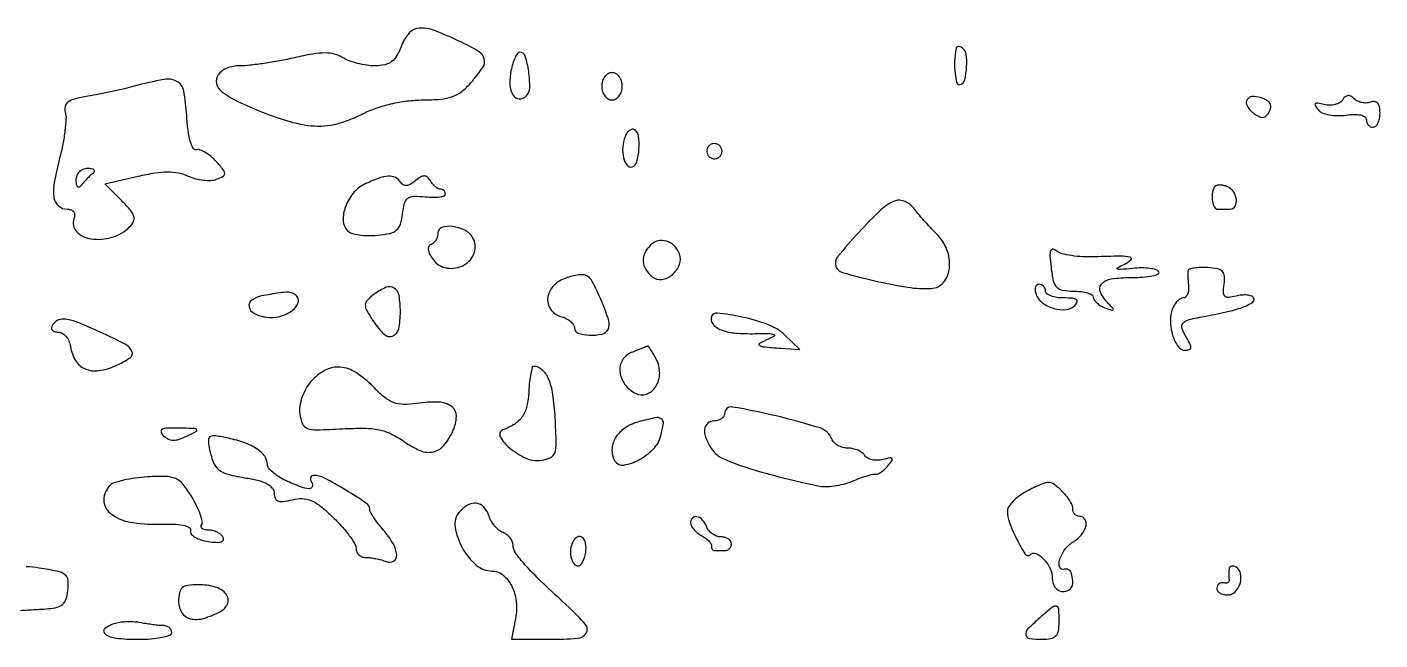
# Model space of a CAD drawing. Extents: x 0 to 5034, y 0 to 2560.
# Drawn here: x 1176.8 to 1375, y -0.1 to 89.7 of the extents above; entities that cross this region are included whole.
import ezdxf

# ---------------------------------------------------------------- set-up
doc = ezdxf.new("R2010")
doc.units = 0

msp = doc.modelspace()

# ---------------------------------------------------------------- linework, layer by layer
for points in [[(1557.115, 263.193366, 0.000016), (1618.338811, 262.493314, 0.000014), (1679.769463, 261.794626, 0.006046)], [(758.5, 263.189695, -0.00005), (959.629134, 263.186606, -0.002021), (1003.377606, 263.004753, -0.002765), (1026.414405, 262.688457, -0.485313), (1027.705651, 260.982409, 0.137934), (1027.736152, 259.321269, 0.089805), (1028.61341, 257.601206, 0.107886), (1029.893072, 256.512159, 0.267021), (1031.08062, 256.549826, 0.135733), (1031.434416, 256.931581, 0.043901), (1031.729932, 257.650825, 0.040038), (1031.932177, 258.546557, 0.035522), (1032, 259.5, -0.03537), (1032.067517, 260.453259, -0.039936), (1032.268871, 261.348435, -0.043782), (1032.563055, 262.066999, -0.136113), (1032.915304, 262.447655, -0.138132), (1034.427721, 262.880997, -0.000304), (1058.418359, 262.974838, -0.000929), (1096.805013, 263.030373, -0.000084), (1192.5, 262.974921, 0.000516), (1316.795999, 263.01022, 0.001331), (1406.547551, 263.367364, 0.000323)], [(1175.837396, 4.226634, -0.006361), (1178, 4.356305, 0.015366), (1180.600259, 4.559269, 0.105388), (1181.812306, 4.959085, 0.173285), (1182.45928, 5.728755, 0.059801), (1182.804675, 7.162614, 0.057268), (1182.808393, 8.64352, 0.202333), (1182.3528, 9.455764, 0.114875), (1181.257049, 9.960416, 0.0135), (1178.592753, 10.43382, 0.024238), (1176.687363, 10.625734, 0.026325)]]:
    msp.add_lwpolyline(points, format="xyb")
for points in [[(1231.679581, 86.962068, -0.039855), (1230.988125, 85.495579, -0.100968), (1230.213467, 84.615036, -0.109907), (1229.199343, 84.151047, -0.052589), (1227.767194, 84, -0.035926), (1226.55778, 84.087011, -0.026102), (1225.233811, 84.349655, -0.026553), (1223.997431, 84.733629, -0.051053), (1223.066865, 85.190315, 0.076826), (1221.865443, 85.705216, 0.062969), (1220.478123, 85.880629, 0.042759), (1218.653415, 85.724297, 0.013981), (1216.004144, 85.190315, -0.010433), (1213.823279, 84.734617, -0.009233), (1211.534796, 84.349655, -0.009313), (1209.460618, 84.079399, -0.027742), (1208.030699, 84, 0.087977), (1206.101015, 83.657818, 0.149308), (1204.803717, 82.676861, 0.217242), (1204.549228, 81.41564, 0.175107), (1205.309441, 80.243655, 0.04958), (1207.693564, 78.78328, 0.019167), (1211.248927, 77.228779, 0.019357), (1214.977259, 75.930276, 0.040798), (1217.968894, 75.277347, 0.041923), (1219.874236, 75.182888, 0.042358), (1221.761895, 75.40845, 0.039257), (1223.707244, 75.972202, 0.027808), (1225.787343, 76.891511, -0.033871), (1227.816651, 77.759141, -0.026506), (1230.117106, 78.428904, -0.026281), (1232.500579, 78.857117, -0.031314), (1234.779826, 79, 0.021645), (1237.374809, 79.11239, 0.063993), (1239.114551, 79.491174, 0.07981), (1240.480337, 80.239919, 0.048624), (1241.819665, 81.507606, 0.027908), (1243.542354, 83.727729, 0.210157), (1243.787336, 85.002834, 0.202694), (1243.015945, 86.073269, 0.025836), (1240.462758, 87.450648, 0.017782), (1236.469978, 89.174209, 0.107288), (1234.253435, 89.527795, 0.201044), (1232.796303, 88.819659, 0.090422)], [(1247.693503, 83.25, 0.061996), (1247.551136, 81.21777, 0.122717), (1248.022899, 79.682396, 0.248924), (1248.907073, 79.151741, 0.216382), (1249.923074, 79.55, 0.190006), (1250.442089, 80.793197, 0.040547), (1250.296377, 83.175129, 0.03972), (1249.791419, 85.416971, 0.328577), (1249, 86, 0.245018), (1248.669278, 85.827583, 0.041558), (1248.299893, 85.192188, 0.03721), (1247.95606, 84.303431, 0.025249)], [(1312.9, 86.559017, 0.033233), (1312.690446, 84.671547, 0.038466), (1312.749683, 82.864242, 0.043036), (1313.018348, 81.50882, 0.412385), (1313.484527, 81.25, 0.26794), (1314.163613, 81.947864, 0.048083), (1314.449591, 83.813688, 0.04802), (1314.372963, 85.729844, 0.223957), (1313.786222, 86.632122, 0.056924), (1313.477858, 86.777237, 0.102463), (1313.201578, 86.811086, 0.149976), (1313.002191, 86.73144, 0.18094)], [(1192.5, 81.007929, -0.008721), (1191.080135, 80.65022, -0.004307), (1189.264992, 80.242906, -0.004272), (1187.373733, 79.852466, -0.006227), (1185.699973, 79.543419, 0.019817), (1183.80563, 79.14013, 0.092445), (1182.797078, 78.672996, 0.181896), (1182.375345, 78.046948, 0.130377), (1182.397775, 77.195302, -0.084469), (1182.510911, 76.233442, -0.017473), (1182.363306, 74.529245, -0.0179), (1182.047897, 72.538558, -0.016027), (1181.581356, 70.5, 0.019576), (1180.783333, 66.895627, 0.082342), (1180.751458, 64.686787, 0.17968), (1181.419445, 63.479728, 0.179331), (1182.713978, 63, -0.090813), (1183.276003, 62.897072, -0.156242), (1183.644929, 62.603443, -0.153443), (1183.77858, 62.145679, -0.086708), (1183.66643, 61.573113, 0.293373), (1184.048144, 59.731012, 0.16476), (1186.165379, 58.657783, 0.10802), (1189.279799, 58.884407, 0.125034), (1191.829889, 60.401317, 0.085869), (1192.398623, 61.208021, 0.185436), (1192.455442, 61.953649, 0.105313), (1191.972899, 62.835884, 0.018763), (1190.687024, 64.222067), (1188.205218, 66.703873), (1193.097031, 67.833039, -0.017476), (1195.544965, 68.308663, -0.038692), (1197.439794, 68.45983, -0.049518), (1199.008542, 68.307672, -0.058035), (1200.430652, 67.849643, 0.042638), (1201.490471, 67.471998, 0.036618), (1202.654522, 67.255512, 0.038271), (1203.746359, 67.21819, 0.081196), (1204.57235, 67.38939, 0.034383), (1205.526729, 67.833048, 0.278978), (1205.757479, 68.233467, 0.167778), (1205.558817, 68.771361, 0.012329), (1204.51705, 69.981159, 0.034503), (1203.761966, 70.707872, 0.039395), (1202.945238, 71.289125, 0.043156), (1202.185775, 71.659289, 0.138659), (1201.630931, 71.71031, -0.325972), (1201.14057, 71.944984, -0.054341), (1200.72346, 72.972429, -0.038134), (1200.395629, 74.582765, -0.016775), (1200.19774, 76.75, 0.032047), (1199.760583, 80.327871, 0.223591), (1198.756482, 81.717832, 0.17538), (1196.876157, 82.017462, 0.01876)], [(1261, 81, 0.072314), (1261.111864, 80.230589, 0.08892), (1261.4375, 79.583333, 0.10214), (1261.924246, 79.153209, 0.130775), (1262.5, 79, 0.130775), (1263.075754, 79.153209, 0.10214), (1263.5625, 79.583333, 0.08892), (1263.888136, 80.230589, 0.072314), (1264, 81, 0.072314), (1263.888136, 81.769411, 0.08892), (1263.5625, 82.416667, 0.10214), (1263.075754, 82.846791, 0.130775), (1262.5, 83, 0.130775), (1261.924246, 82.846791, 0.10214), (1261.4375, 82.416667, 0.08892), (1261.111864, 81.769411, 0.072314)], [(1355.543035, 79.069633, 0.269367), (1355.518775, 78.182228, 0.091316), (1356.363406, 77.139964, 0.093781), (1357.508009, 76.483672, 0.287284), (1358.342009, 76.675343, 0.047878), (1358.593848, 76.980654, 0.0376), (1358.806715, 77.353412, 0.03875), (1358.95262, 77.733824, 0.072321), (1359, 78.059678, 0.243814), (1358.616725, 78.798952, 0.082678), (1357.491654, 79.341344, 0.08299), (1356.254949, 79.488758, 0.247437)], [(1369.500009, 79.000014, -0.123087), (1369.077833, 78.588773, -0.070857), (1368.416329, 78.320055, -0.063808), (1367.627516, 78.227391, -0.061395), (1366.82999, 78.334208, 0.017061), (1365.874931, 78.549443, 0.222045), (1365.531195, 78.461871, 0.37773), (1365.487512, 78.194608, 0.033116), (1365.923869, 77.591733, 0.119704), (1366.541461, 77.132102, 0.05129), (1367.530703, 76.827142, 0.045718), (1368.725835, 76.700986, 0.039902), (1369.981019, 76.783906, -0.029437), (1371.214658, 76.891344, -0.061711), (1372.171668, 76.799909, -0.097961), (1372.781671, 76.532011, -0.245162), (1373, 76.113499, 0.088589), (1373.075922, 75.688356, 0.094861), (1373.29375, 75.32709, 0.099969), (1373.618508, 75.085409, 0.110572), (1374, 75, 0.199288), (1374.382074, 75.158584, 0.085412), (1374.70625, 75.618928, 0.065407), (1374.926457, 76.300497, 0.0455), (1375, 77.106989, 0.046743), (1374.917095, 77.991866, 0.133539), (1374.649228, 78.543093, 0.192892), (1374.210783, 78.766826, 0.114787), (1373.621855, 78.685134, -0.079445), (1373.019686, 78.558138, -0.062025), (1372.35215, 78.608028, -0.062547), (1371.723203, 78.818846, -0.084461), (1371.234723, 79.165277, 0.067658), (1370.74543, 79.537461, 0.153734), (1370.29592, 79.633317, 0.158638), (1369.882134, 79.453652, 0.073364)], [(1264.408364, 73.621795, 0.074737), (1264.068905, 72.08364, 0.074111), (1264.19505, 70.509012, 0.10541), (1264.701349, 69.427781, 0.319274), (1265.434527, 69.197179, 0.253484), (1266.139236, 69.937253, 0.050328), (1266.448009, 71.804899, 0.050234), (1266.376955, 73.718774, 0.223549), (1265.779159, 74.636487, 0.182911), (1265.431608, 74.70396, 0.117319), (1265.049258, 74.540661, 0.086287), (1264.687887, 74.161542, 0.055778)], [(1276.552786, 72.08541, 0.099038), (1276.401684, 71.679226, 0.097945), (1276.417584, 71.244476, 0.097945), (1276.597789, 70.848514, 0.099038), (1276.91459, 70.552786, 0.099038), (1277.320774, 70.401684, 0.097945), (1277.755524, 70.417584, 0.097945), (1278.151486, 70.597789, 0.099038), (1278.447214, 70.91459, 0.099038), (1278.598316, 71.320774, 0.097945), (1278.582416, 71.755524, 0.097945), (1278.402211, 72.151486, 0.099038), (1278.08541, 72.447214, 0.099038), (1277.679226, 72.598316, 0.097945), (1277.244476, 72.582416, 0.097945), (1276.848514, 72.402211, 0.099038)], [(1186.4283, 68.25, 0.019542), (1186.02775, 67.890763, 0.01106), (1185.569889, 67.426563, 0.011028), (1185.128314, 66.937434, 0.017789), (1184.776946, 66.5, -0.111066), (1184.485745, 66.250498, -0.327207), (1184.239691, 66.28649, -0.159858), (1184.068396, 66.618706, -0.037587), (1184.015313, 67.25, -0.092982), (1184.13542, 67.922707, -0.098893), (1184.490372, 68.489797, -0.101386), (1185.027441, 68.867015, -0.102919), (1185.666667, 69, -0.043317), (1186.247958, 68.949546, -0.152297), (1186.577897, 68.779687, -0.297449), (1186.631514, 68.533999, -0.129577)], [(1226.208273, 66.627216, 0.107329), (1224.566734, 65.324142, 0.084534), (1223.441345, 63.346401, 0.094784), (1223.114595, 61.317335, 0.191298), (1223.746058, 59.853942, 0.123845), (1224.355138, 59.4897, 0.034792), (1225.444084, 59.242791, 0.032809), (1226.756691, 59.127218, 0.029392), (1228.122842, 59.177158, 0.029689), (1229.950959, 59.462185, 0.123053), (1230.945026, 59.953339, 0.14346), (1231.508429, 60.809461, 0.045768), (1231.822956, 62.317714, -0.034951), (1232.112331, 63.872688, -0.170651), (1232.604246, 64.604351, -0.158569), (1233.468588, 64.896862, -0.029087), (1235.174827, 64.817714, 0.02286), (1236.328956, 64.749773, 0.03995), (1237.284073, 64.813641, 0.051998), (1237.940794, 64.9817, 0.35131), (1238.10187, 65.25, 0.083689), (1238.014658, 65.52996, 0.09279), (1237.842454, 65.754598, 0.10032), (1237.613063, 65.88954, 0.116729), (1237.361803, 65.91459, -0.158288), (1237.062161, 65.969404, -0.049919), (1236.680311, 66.227657, -0.044162), (1236.285704, 66.620122, -0.036586), (1235.938019, 67.100288, 0.063523), (1235.471949, 67.676106, 0.189019), (1235.010784, 67.865585, 0.145129), (1234.459069, 67.711686, 0.033124), (1233.665243, 67.13714, -0.041672), (1232.96419, 66.647756, -0.11029), (1232.384433, 66.464316, -0.158582), (1231.91185, 66.573869, -0.119282), (1231.530011, 66.951442, 0.145906), (1230.771938, 67.626386, 0.125283), (1229.719468, 67.827072, 0.075079), (1228.254113, 67.51363, 0.024133)], [(1350.717159, 66.206326, 0.086915), (1350.436378, 65.241242, 0.06871), (1350.466292, 64.15273, 0.082311), (1350.75971, 63.2931, 0.276116), (1351.25, 63), (1352.073437, 63), (1353, 63, 0.262818), (1353.759127, 63.428632, 0.172067), (1353.965836, 64.438119, 0.123597), (1353.488236, 65.617515, 0.14441), (1352.532025, 66.349337, 0.047559), (1351.944687, 66.512748, 0.063824), (1351.393368, 66.539695, 0.079797), (1350.959212, 66.434419, 0.181228)], [(1304.016868, 64.223922, 0.101698), (1301.900387, 62.910377, 0.018265), (1298.631379, 59.58016, 0.012674), (1295.535065, 56.008654, 0.258182), (1295.282995, 54.651014, 0.249255), (1296.255746, 53.725554, 0.010632), (1300.999361, 52.510916, 0.018343), (1305.82871, 51.568472, 0.051656), (1309.260332, 51.387031, 0.209308), (1311.053108, 52.282095, 0.150796), (1311.92626, 54.372046, 0.116458), (1311.561276, 57.049888, 0.105818), (1310.034267, 59.389848, -0.008801), (1309.132269, 60.317392, -0.006764), (1308.179307, 61.360414, -0.006845), (1307.314471, 62.36032, -0.016131), (1306.70435, 63.134966, 0.069862), (1306.132991, 63.719056, 0.06809), (1305.418108, 64.129271, 0.073411), (1304.673969, 64.310127, 0.111612)], [(1237, 59.525916, -0.070589), (1236.922618, 58.980529, -0.066034), (1236.696083, 58.46464, -0.070285), (1236.360915, 58.0552, -0.106077), (1235.965389, 57.821796, 0.197491), (1235.639502, 57.540714, 0.155211), (1235.56398, 57.07615, 0.087457), (1235.78112, 56.423711, 0.033918), (1236.291585, 55.615912, 0.19846), (1238.322996, 54.377155, 0.168272), (1240.814238, 54.824449, 0.185637), (1242.336507, 56.659035, 0.223384), (1242.083985, 58.86411, 0.139433), (1240.926054, 59.921705, 0.083598), (1239.131675, 60.469415, 0.109577), (1237.590078, 60.332105, 0.326867)], [(1268.121855, 57.721855, 0.083705), (1267.297748, 56.563527, 0.128203), (1267.058677, 55.36159, 0.126121), (1267.436084, 54.181736, 0.079559), (1268.394054, 53.087927, 0.215594), (1269.788594, 52.704923, 0.136911), (1271.346404, 53.41707, 0.127568), (1272.383375, 54.881581, 0.184233), (1272.380192, 56.45162, 0.104846), (1271.61131, 57.637209, 0.124802), (1270.469553, 58.318839, 0.135693), (1269.215018, 58.344124, 0.13476)], [(1326.815921, 54.451052, 0.025384), (1327.142118, 52.515688, 0.136923), (1327.639299, 51.583318, 0.16327), (1328.498908, 51.13024, 0.040369), (1330.109406, 51, -0.029265), (1331.216884, 50.935124, -0.045684), (1332.150888, 50.737678, -0.057536), (1332.802892, 50.450739, -0.266362), (1333, 50.106989, 0.155169), (1333.124017, 49.716991, 0.056865), (1333.514062, 49.280593, 0.049497), (1334.080379, 48.868632, 0.041581), (1334.75, 48.547743, 0.008433), (1335.692067, 48.20717, 0.309425), (1335.902023, 48.265306, 0.377046), (1335.89798, 48.461353, 0.009992), (1335.25, 49.140754, -0.078916), (1334.045207, 50.813423, -0.302636), (1334.192506, 52.024387, -0.182701), (1335.598679, 52.793663, -0.034808), (1338.559017, 53, 0.017257), (1340.272233, 53.059148, 0.033558), (1341.627545, 53.244773, 0.047134), (1342.499106, 53.511901, 0.46249), (1342.603045, 53.833269, 0.189503), (1342.199887, 54.135107, 0.034896), (1341.271714, 54.321643, 0.033117), (1340.093056, 54.395235, 0.024818), (1338.794028, 54.325697, -0.004553), (1336.995436, 54.15613, -0.129922), (1336.540024, 54.235947, -0.614847), (1336.532994, 54.429182, -0.016597), (1337.5, 54.922143, 0.068473), (1338.505799, 55.573921, 0.606713), (1338.412433, 55.969818, 0.067243), (1337.027521, 56.128707, 0.004946), (1333.197369, 56.013972, -0.022822), (1331.45919, 56.024049, -0.02555), (1329.794136, 56.195357, -0.026044), (1328.406924, 56.484786, -0.10917), (1327.653884, 56.872287, 0.119922), (1327.093794, 57.145625, 0.380097), (1326.759346, 56.958044, 0.10065), (1326.655932, 56.182509, 0.01204)], [(1346.884846, 54.033022, 0.050991), (1346.850419, 53.723804, 0.009127), (1346.855809, 53.142513, 0.009774), (1346.888004, 52.459076, 0.008689), (1346.947704, 51.75, -0.052514), (1346.945321, 51.080307, -0.077598), (1346.792639, 50.514063, -0.103389), (1346.520276, 50.136008, -0.187255), (1346.169847, 50, 0.137054), (1345.759611, 49.885398, 0.061614), (1345.316723, 49.536033, 0.05436), (1344.910615, 49.024711, 0.049088), (1344.607881, 48.420537, 0.097588), (1344.290393, 46.59127, 0.068683), (1344.623721, 44.523959, 0.077717), (1345.42107, 42.882284, 0.245654), (1346.470966, 42.333333, 0.079621), (1347.062663, 42.428157, 0.290221), (1347.293363, 42.708785, 0.149286), (1347.205206, 43.212546, 0.022159), (1346.692244, 44.121188, -0.049337), (1346.005656, 45.508191, -0.275687), (1346.14569, 46.291279, -0.155227), (1347.028146, 46.829694, -0.015182), (1349.5, 47.355206, 0.011561), (1352.859255, 48.043999, 0.03475), (1355.097846, 48.723822, 0.060386), (1356.355525, 49.386486, 0.399069), (1356.487757, 50.01981, 0.174587), (1356.153041, 50.285826, 0.057612), (1355.529271, 50.419265, 0.049164), (1354.746781, 50.417232, 0.038752), (1353.912557, 50.266882, -0.038751), (1352.822813, 50.070479, -0.22518), (1352.287484, 50.261122, -0.203902), (1352.064525, 50.81385, -0.03171), (1352.163553, 52.01481, 0.050466), (1352.217292, 53.212898, 0.183927), (1351.912376, 53.896036, 0.153769), (1351.186873, 54.275633, 0.032521), (1349.75, 54.43707, 0.018345), (1348.687815, 54.447882, 0.028405), (1347.773986, 54.371582, 0.02747), (1347.078721, 54.234243, 0.284329)], [(1227.672504, 50.549238, 0.034233), (1226.638628, 49.649239, 0.191907), (1226.35393, 48.988562, 0.137831), (1226.555409, 48.187035, 0.01496), (1227.561712, 46.54616, 0.056333), (1229.106149, 44.684707, 0.287365), (1230.364186, 44.421805, 0.260328), (1231.246408, 45.452768, 0.049655), (1231.5, 48, 0.042817), (1231.298623, 50.347268, 0.205853), (1230.58275, 51.446627, 0.252531), (1229.410784, 51.555752, 0.06157)], [(1255.25, 52.709346, 0.120921), (1253.689838, 51.487356, 0.156147), (1253.059496, 49.791595, 0.18115), (1253.565142, 48.225566, 0.162479), (1255, 47.289749, -0.051386), (1255.765005, 47.003144, -0.06014), (1256.4125, 46.577745, -0.070068), (1256.85276, 46.085274, -0.14847), (1257, 45.600347, 0.324057), (1257.535713, 44.860576, 0.068164), (1259.201883, 44.55538, 0.063209), (1260.99713, 44.701481, 0.218412), (1261.911745, 45.378937, 0.207139), (1262.032957, 46.655037, 0.020869), (1260.945388, 49.584055, 0.021661), (1259.613097, 52.409771, 0.184299), (1258.57969, 53.320526, 0.102814), (1258.012535, 53.407972, 0.032413), (1257.156221, 53.307557, 0.030827), (1256.190662, 53.068024, 0.02975)], [(1324.623766, 50.538067, 0.143006), (1325.574004, 49.289369, 0.089086), (1327.235525, 48.469244, 0.092848), (1329.013475, 48.298671, 0.175746), (1330.300663, 48.900663, 0.098221), (1330.638045, 49.405008, 0.354511), (1330.535994, 49.75, 0.132369), (1329.961174, 49.952433, 0.018852), (1328.7, 50, -0.035231), (1327.665881, 50.072956, -0.053511), (1326.793125, 50.29375, -0.069881), (1326.194059, 50.616555, -0.238636), (1326, 51, 0.095827), (1325.92617, 51.381687, 0.097132), (1325.715469, 51.70625, 0.098664), (1325.401, 51.923543, 0.102345), (1325.031385, 52, 0.179217), (1324.709501, 51.880798, 0.148463), (1324.512093, 51.570557, 0.102436), (1324.48001, 51.097779, 0.057565)], [(1211.192368, 50.286715, 0.103891), (1209.715633, 49.6696, 0.305594), (1209.332269, 48.694993, 0.229132), (1210.101708, 47.721567, 0.076578), (1211.88337, 47.173236, 0.094959), (1213.683529, 47.251851, 0.085463), (1215.401624, 47.985361, 0.114858), (1216.437479, 49.057761, 0.280241), (1216.429973, 50.113307, 0.136621), (1215.877258, 50.623752, 0.110699), (1215.093053, 50.827, 0.048314), (1213.788254, 50.74409, 0.007197)], [(1277, 46.96386, 0.211058), (1277.434767, 45.979772, 0.102726), (1278.641121, 45.266384, 0.06254), (1280.632364, 44.853626, 0.025295), (1283.409638, 44.773353, -0.006434), (1285.463179, 44.791457, -0.087658), (1286.196436, 44.658843, -0.604797), (1286.228965, 44.408331, -0.051453), (1285.5, 44.001316, 0.015204), (1284.110054, 43.352351, 0.551032), (1284.081871, 43.060594, 0.143964), (1284.623638, 42.848051, 0.003693), (1287.260766, 42.635266), (1290.021531, 42.433014), (1287.760766, 44.599363, 0.102442), (1285.415559, 46.069369, 0.034873), (1281.538893, 47.209401, 0.031926), (1277.882333, 47.77126, 0.440419)], [(1180.5, 46, 0.130668), (1180.385079, 45.620043, 0.189898), (1180.501044, 45.29375, 0.144696), (1180.846948, 45.073696, 0.069912), (1181.371432, 45, -0.134568), (1181.964452, 44.837453, -0.08414), (1182.517236, 44.369062, -0.073512), (1182.946943, 43.673214, -0.06478), (1183.180449, 42.852128, 0.100374), (1183.917543, 40.818779, 0.156981), (1185.315353, 39.613599, 0.136465), (1187.313969, 39.354633, 0.068688), (1189.777828, 40.061951, 0.042712), (1191.892546, 41.222973, 0.369651), (1192.162704, 42.179781, 0.167141), (1191.16105, 43.224876, 0.011985), (1187.49422, 45.002633, 0.010281), (1184.246915, 46.402063, 0.06125), (1182.468698, 46.882716, 0.139833), (1181.336862, 46.727575, 0.151937)], [(1265.327678, 41.997573, 0.163768), (1264.022272, 40.880461, 0.161057), (1263.646812, 39.193082, 0.136484), (1264.347365, 37.396062, 0.109532), (1265.928155, 36.03845, 0.211026), (1267.54344, 35.916349, 0.171603), (1268.905244, 37.018483, 0.134321), (1269.47968, 38.990441, 0.127639), (1268.987674, 41.023032, 0.009164), (1268.566586, 41.776323, 0.014729), (1268.17733, 42.400646, 0.008497), (1267.836402, 42.89477, 0.319438), (1267.714816, 42.936614, 0.021351), (1267.56256, 42.884526, 0.000615), (1266.924983, 42.634624, 0.001243), (1266.175608, 42.337686, 0.000855)], [(1218.391431, 37.75, 0.051818), (1217.641912, 36.682997, 0.044408), (1217.08181, 35.429007, 0.045859), (1216.768612, 34.147275, 0.069257), (1216.757469, 33, 0.069495), (1217.149021, 31.570478, 0.211013), (1217.870849, 30.899699, 0.090157), (1219.285955, 30.681477, 0.007499), (1223.013168, 30.83745, -0.016198), (1226.215277, 30.915689, -0.04858), (1228.389053, 30.686496, -0.062188), (1230.166092, 30.085059, -0.042078), (1232.008311, 28.994082, 0.053496), (1234.426612, 27.635388, 0.155525), (1236.312165, 27.453017, 0.168769), (1237.857495, 28.393132, 0.065679), (1239.201796, 30.543548, 0.100439), (1239.693037, 32.667206, 0.241727), (1239.014813, 34.081185, 0.157346), (1237.129408, 34.741907, 0.042284), (1233.922054, 34.550574, -0.036238), (1231.911984, 34.406291, -0.091489), (1230.475643, 34.672496, -0.083614), (1229.153035, 35.452004, -0.026858), (1227.484963, 37.015695, 0.057921), (1224.999374, 39.071747, 0.124338), (1222.660419, 39.867628, 0.144751), (1220.461886, 39.406081, 0.090357)], [(1250.310381, 36.34185, -0.040607), (1250.017025, 34.150615, -0.094448), (1249.370437, 32.632276, -0.102705), (1248.25069, 31.535191, -0.054044), (1246.5, 30.662355, 0.459029), (1246.131459, 29.670035, 0.09522), (1247.492509, 28.037436, 0.061926), (1249.866711, 26.54132, 0.139541), (1251.947824, 26.202667, 0.066522), (1253.420149, 26.576774, 0.215528), (1254.101608, 27.287244, 0.091696), (1254.324541, 28.694453, 0.007251), (1254.171653, 32.489404, 0.021995), (1253.834097, 35.896594, 0.064536), (1253.202642, 38.163853, 0.110145), (1252.262478, 39.480984, 0.179339), (1251, 39.980203, 0.348075), (1250.794299, 39.824391, 0.016325), (1250.591174, 38.915904, 0.02101), (1250.419105, 37.740056, 0.012845)], [(1279, 33.079455, -0.13778), (1278.884374, 32.667817, -0.100168), (1278.559375, 32.31709, -0.086008), (1278.073271, 32.080961, -0.070264), (1277.5, 32, 0.182407), (1276.503965, 31.624127, 0.20125), (1276.056073, 30.701419, 0.118714), (1276.314653, 29.293279, 0.053411), (1277.262103, 27.65623, 0.129256), (1278.650241, 26.528321, 0.02522), (1281.675085, 25.338286, 0.019386), (1286.144385, 24.025856, 0.006756), (1292.671095, 22.474622, 0.06005), (1293.704859, 22.371028, 0.02886), (1295.035421, 22.474733, 0.028115), (1296.428774, 22.745164, 0.03583), (1297.671095, 23.156233, -0.011126), (1298.802236, 23.593565, -0.014312), (1299.861148, 23.942192, -0.012122), (1300.752693, 24.184324, -0.10954), (1301.154088, 24.193452, 0.161851), (1301.482344, 24.234847, 0.040633), (1301.95475, 24.510108, 0.037229), (1302.471787, 24.930985, 0.030113), (1302.961239, 25.453296, 0.020531), (1303.51927, 26.184813, 0.348802), (1303.502114, 26.467554, 0.264908), (1303.19405, 26.570006, 0.014731), (1302.17001, 26.334208, -0.056909), (1301.376484, 26.220697, -0.061596), (1300.59949, 26.29446, -0.069548), (1299.954784, 26.5346, -0.131193), (1299.553842, 26.912882, 0.10017), (1299.163267, 27.329413, 0.052184), (1298.540594, 27.680659, 0.048923), (1297.799338, 27.919376, 0.053498), (1297.047972, 28, -0.067542), (1296.30828, 28.100378, -0.062567), (1295.601152, 28.394962, -0.066644), (1295.031736, 28.830346, -0.105011), (1294.698025, 29.34455, 0.229923), (1292.981023, 30.951814, 0.016709), (1286.547539, 32.711529, 0.015787), (1280.124525, 34.026974, 0.465062)], [(1266.367089, 31.851187, 0.083192), (1264.362101, 30.931053, 0.109124), (1262.982154, 29.47088, 0.129156), (1262.484958, 27.760401, 0.145914), (1262.929692, 26.11376, 0.304173), (1264.220164, 25.527131, 0.084578), (1266.429849, 26.290565, 0.072296), (1268.575899, 27.907661, 0.13291), (1269.648489, 29.79657, 0.027446), (1270.018381, 31.6471, 0.296721), (1269.712422, 32.306407, 0.1955), (1268.855741, 32.456365, 0.012853)], [(1196.767373, 29.832627, 0.082929), (1197.445942, 29.348274, 0.109136), (1198.183143, 29.17019, 0.08422), (1199.068984, 29.302648, 0.033133), (1200.217373, 29.764947, 0.008664), (1201.615545, 30.468641, 0.505637), (1201.65256, 30.71208, 0.19034), (1201.280154, 30.873593, 0.003356), (1199.05, 30.93232, 0.013015), (1197.346139, 30.921391, 0.104506), (1196.588838, 30.735506, 0.375409), (1196.434861, 30.374923, 0.118227)], [(1203.487282, 28.066037, 0.04015), (1204.061051, 25.996966, 0.135651), (1204.869128, 24.866075, 0.109406), (1206.249473, 24.177416, 0.021568), (1208.977837, 23.619535, -0.024332), (1210.786271, 23.239338, -0.063139), (1212.019485, 22.743942, -0.099807), (1212.742261, 22.126398, -0.167746), (1213, 21.379774, 0.100244), (1213.147771, 20.650123, 0.211094), (1213.560233, 20.261945, 0.121095), (1214.324031, 20.186868, 0.025723), (1215.64515, 20.447074, -0.066815), (1217.138146, 20.615706, -0.096858), (1218.431012, 20.33463, -0.069844), (1219.807653, 19.496935, -0.02092), (1221.64515, 17.859315, -0.018478), (1222.929667, 16.518791, -0.023091), (1224.014513, 15.179837, -0.022213), (1224.805126, 13.999927, -0.137337), (1225, 13.303833, 0.107966), (1225.10868, 12.806393, 0.099627), (1225.4166, 12.383001, 0.095614), (1225.876782, 12.099113, 0.090775), (1226.418213, 12, -0.032815), (1227.074909, 11.956854, -0.017107), (1227.884475, 11.821697, -0.016939), (1228.709117, 11.625558, -0.024761), (1229.418213, 11.393011, 0.221153), (1230.511992, 11.468483, 0.297633), (1230.96506, 12.321928, 0.110572), (1230.417974, 14.025252, 0.045887), (1229, 16, -0.014815), (1228.234155, 16.93777, -0.01886), (1227.5875, 17.848414, -0.017078), (1227.109329, 18.636072, -0.128565), (1227, 19.054234, 0.250764), (1226.542026, 19.909968, 0.010181), (1223.485976, 21.858655, 0.014163), (1220.402768, 23.619718, 0.123277), (1218.883823, 24, 0.117558), (1218.55159, 23.920792, 0.186164), (1218.357809, 23.70625, 0.154432), (1218.33834, 23.382374, 0.076944), (1218.5, 23, -0.220579), (1218.577591, 22.353082, -0.343022), (1218.134554, 22.053179, -0.076401), (1216.843936, 22.339518, -0.015987), (1214.707167, 23.25, -0.031954), (1213.676314, 23.811369, -0.039908), (1212.803959, 24.464032, -0.04438), (1212.190573, 25.109397, -0.167638), (1212.007802, 25.627555, 0.157818), (1211.616064, 26.809766, 0.08713), (1210.506044, 27.873156, 0.062759), (1208.714792, 28.771302, 0.032222), (1206.293976, 29.454324, 0.013983), (1204.423728, 29.799702, 0.154716), (1203.681138, 29.685686, 0.2848), (1203.379883, 29.201465, 0.048009)], [(1188.952046, 22.55, 0.194366), (1188.052584, 20.437479, 0.232463), (1188.960958, 18.499078, 0.123458), (1191.847318, 17.175053, 0.055002), (1196.047979, 16.861465, -0.014938), (1198.223501, 16.873442, -0.044752), (1199.699394, 16.704737, -0.083198), (1200.546286, 16.376968, -0.324587), (1200.756196, 15.891079, 0.233037), (1200.870064, 15.421668, 0.082691), (1201.408742, 14.958743, 0.060636), (1202.269403, 14.570487, 0.039082), (1203.337393, 14.326578, 0.022813), (1204.519689, 14.207012, 0.083722), (1205.264672, 14.290713, 0.231513), (1205.562364, 14.559247, 0.238212), (1205.528376, 14.954086, 0.087904), (1205.170816, 15.354492, 0.053321), (1204.631224, 15.692763, 0.051338), (1204.003685, 15.922429, 0.062143), (1203.381966, 16, -0.054786), (1202.843515, 16.059177, -0.118506), (1202.471579, 16.241067, -0.189269), (1202.322637, 16.509899, -0.173045), (1202.389158, 16.820653, 0.197985), (1202.472328, 17.32745, 0.029118), (1202.172359, 18.345757, 0.029158), (1201.651527, 19.56743, 0.021275), (1200.938892, 20.860087, 0.031032), (1199.664653, 22.689378, 0.119741), (1198.580639, 23.534133, 0.102565), (1197.138915, 23.855346, 0.019624), (1194.442763, 23.789434, 0.01792), (1192.635294, 23.608957, 0.021667), (1190.957662, 23.305959, 0.020916), (1189.589264, 22.936306, 0.120239)], [(1323, 21.545585, 0.036473), (1322.038573, 20.917918, 0.040651), (1321.215408, 20.17747, 0.044602), (1320.632354, 19.438263, 0.13334), (1320.435433, 18.83102, 0.101263), (1320.701655, 17.108799, 0.029594), (1321.786269, 14.642885, 0.025605), (1323.043688, 12.470716, 0.476981), (1323.731727, 12.398394, -0.310777), (1324.604653, 12.559739, -0.101023), (1325.728878, 11.755071, -0.078223), (1326.673834, 10.350101, -0.109423), (1327, 8.877555, 0.078397), (1327.113153, 8.16032, 0.090529), (1327.440625, 7.551532, 0.100781), (1327.92793, 7.144537, 0.124374), (1328.5, 7, 0.109122), (1329.355507, 7.188959, 0.179233), (1329.871517, 7.709187, 0.134889), (1330.008868, 8.568663, 0.053064), (1329.75, 9.75, 0.099038), (1329.597334, 10.017143, 0.097945), (1329.353125, 10.20625, 0.097945), (1329.055314, 10.288153, 0.099038), (1328.75, 10.25, -0.395766), (1328.093684, 10.552552, -0.174053), (1328.051383, 11.596762, -0.080695), (1328.821585, 13.131183, -0.096877), (1330, 14.232073, 0.076673), (1331.256963, 15.315297, 0.112228), (1331.932585, 16.603789, 0.208727), (1331.784819, 17.567614, 0.25724), (1331, 18, -0.106313), (1330.618459, 18.082053, -0.099376), (1330.29375, 18.314732, -0.096076), (1330.076077, 18.662416, -0.09221), (1330, 19.071429, 0.146546), (1329.676199, 20.152477, 0.043785), (1328.596394, 21.516678, 0.043263), (1327.312631, 22.659213, 0.17266), (1326.321429, 22.964565, 0.077616), (1325.858724, 22.871717, 0.012699), (1325.00692, 22.533122, 0.013717), (1324.017375, 22.07788, 0.011713)], [(1240.105192, 18.626748, 0.217049), (1239.510115, 16.436209, 0.086806), (1240.557022, 13.432679, 0.083965), (1242.606301, 10.87823, 0.183818), (1244.914441, 10, -0.173757), (1246.527867, 9.421855, -0.106181), (1247.79952, 7.820265, -0.087799), (1248.468089, 5.532754, -0.076799), (1248.35812, 3.040599), (1247.75, 0), (1253.375, 0, 0.01874), (1257.437935, 0.152336, 0.239207), (1258.703575, 0.918834, 0.327807), (1258.606099, 2.184357, 0.029218), (1256.25, 4.619859, -0.004651), (1252.138113, 8.472433, -0.018907), (1249.749466, 10.931685, -0.028179), (1248.360943, 12.660446, -0.156116), (1248.001123, 13.781385, 0.10127), (1247.891816, 14.313158, 0.066739), (1247.570887, 14.851155, 0.063302), (1247.097056, 15.313584, 0.070209), (1246.538067, 15.623766, -0.081614), (1245.933971, 15.977129, -0.045401), (1245.327725, 16.580333, -0.043753), (1244.810352, 17.321015, -0.053787), (1244.470679, 18.092381, 0.110131), (1243.731243, 19.363972, 0.177558), (1242.628735, 19.928531, 0.162045), (1241.34368, 19.668712, 0.089558)], [(1274, 17.04969, 0.128901), (1274.112112, 16.622041, 0.049983), (1274.466945, 16.117218, 0.045204), (1274.981417, 15.620437, 0.041863), (1275.5896, 15.209796, -0.031779), (1276.191549, 14.820779, -0.041126), (1276.685934, 14.38762, -0.046387), (1277.01796, 13.973996, -0.181608), (1277.0896, 13.660105, 0.07422), (1277.092944, 13.407869, 0.099025), (1277.173195, 13.193906, 0.117009), (1277.316564, 13.051622, 0.138027), (1277.5, 13), (1278.146875, 13), (1279, 13, 0.099038), (1279.381638, 13.076342, 0.097945), (1279.70625, 13.29375, 0.097945), (1279.923658, 13.618362, 0.099038), (1280, 14, 0.151099), (1279.882059, 14.381366, 0.09843), (1279.550156, 14.70625, 0.081424), (1279.05412, 14.925386, 0.063461), (1278.468615, 15, -0.088478), (1277.840167, 15.112085, -0.06652), (1277.217991, 15.440625, -0.065663), (1276.696157, 15.926585, -0.081035), (1276.361626, 16.5, 0.091931), (1275.764329, 17.474754, 0.153439), (1274.942873, 17.959587, 0.264152), (1274.288773, 17.765947, 0.193998)], [(1256.744151, 14.25, 0.086701), (1256.439791, 13.22815, 0.075606), (1256.478225, 12.111627, 0.086678), (1256.821477, 11.194859, 0.194594), (1257.400351, 10.75, 0.238951), (1257.770191, 10.8243, 0.086991), (1258.13709, 11.234375, 0.062241), (1258.446932, 11.906386, 0.039084), (1258.644076, 12.75, 0.080851), (1258.630967, 14.073, 0.184871), (1258.12875, 14.916796, 0.309739), (1257.41067, 14.965394, 0.144794)], [(1352.881579, 10.309017, 0.022289), (1352.844744, 9.944741, 0.014052), (1352.83273, 9.517336, 0.014106), (1352.844631, 9.095576, 0.025051), (1352.881579, 8.75, -0.12901), (1352.854957, 8.484671, -0.162681), (1352.700839, 8.29375, -0.133789), (1352.435117, 8.210642, -0.077171), (1352.1, 8.25, 0.11039), (1351.749164, 8.267928, 0.119228), (1351.435, 8.132812, 0.113761), (1351.206961, 7.862485, 0.093907), (1351.1, 7.5, 0.168696), (1351.191038, 7.119049, 0.108012), (1351.515435, 6.79375, 0.084061), (1352.029171, 6.574199, 0.059104), (1352.654671, 6.5, 0.197179), (1353.770248, 6.957733, 0.123534), (1354.513587, 8.180419, 0.126021), (1354.583739, 9.590598, 0.206932), (1353.910933, 10.555046, 0.072163), (1353.553783, 10.710062, 0.125664), (1353.2328, 10.715008, 0.160215), (1352.999675, 10.571325, 0.139745)], [(1199, 5.5, 0.145121), (1199.477373, 3.889895, 0.19365), (1200.713463, 3.022701, 0.127713), (1202.667259, 3.071244, 0.053176), (1205.130308, 4.069739, 0.17483), (1206.204011, 5.261728, 0.276336), (1206.001575, 6.58204, 0.150485), (1204.382493, 7.644463, 0.070613), (1201.877555, 8, 0.033058), (1200.349251, 7.898844, 0.146821), (1199.537756, 7.532802, 0.168429), (1199.123791, 6.812751, 0.047045)], [(1325.15301, 3.132705, 0.019582), (1323.426285, 1.512414, 0.22581), (1323.129726, 0.657384, 0.34278), (1323.64203, 0.129869, 0.034907), (1325.5, 0, 0.045527), (1326.768514, 0.115743, 0.152009), (1327.5, 0.5, 0.152009), (1327.884257, 1.231486, 0.045527), (1328, 2.5, 0.014495), (1327.943832, 4.437087, 0.335317), (1327.607021, 4.832894, 0.229065), (1327.011304, 4.692355, 0.008103)], [(1189.75, 2.332014, 0.094082), (1188.221763, 1.585098, 0.507015), (1188.229494, 0.804691, 0.129002), (1189.885733, 0.170255, 0.027314), (1193, 0, 0.01883), (1194.916554, 0.072205, 0.03053), (1196.53125, 0.29375, 0.031449), (1197.719449, 0.610183, 0.322437), (1198, 1, 0.12374), (1197.903876, 1.382463, 0.09957), (1197.632812, 1.710261, 0.089659), (1197.22751, 1.933011, 0.078351), (1196.75, 2.013655, -0.020408), (1196.132397, 2.045634, -0.007884), (1195.279687, 2.138355, -0.00779), (1194.357321, 2.268015, -0.009539), (1193.5, 2.418992, 0.032535), (1192.60661, 2.534289, 0.021626), (1191.573438, 2.555012, 0.021797), (1190.564479, 2.487537, 0.039177)]]:
    msp.add_lwpolyline(points, format="xyb", close=True)

doc.saveas('drawing.dxf')
